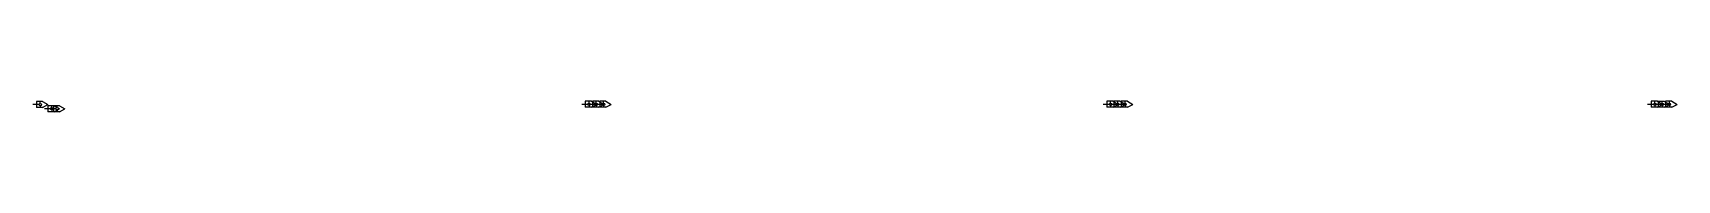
# Model space of a CAD drawing. Header units: inches. Extents: x -98933 to 1585249, y -3352739 to 192771.
# Drawn here: x -98933 to -88227, y 67010 to 67078 of the extents above; entities that cross this region are included whole.
import ezdxf

# ---------------------------------------------------------------- set-up
doc = ezdxf.new("R2010")
doc.units = ezdxf.units.IN
doc.header["$MEASUREMENT"] = 0
doc.layers.get('0').update_dxf_attribs({"lineweight": 0})
doc.layers.add('DIM', color=7, linetype='Continuous', lineweight=0)

# ---------------------------------------------------------------- blocks, each defined once
blk = doc.blocks.new('vbg')
at = {"color": 6, "lineweight": 25, "ltscale": 25}
for p, q in [((-160210, -17547), (-160250, -17547)), ((-160186, -17527), (-160227, -17527)), ((-160227, -17527), (-160227, -17566)), ((-160186, -17566), (-160227, -17566)), ((-160202, -17539), (-160202, -17527)), ((-160202, -17554), (-160202, -17566)), ((-160186, -17527), (-160152, -17547)), ((-160186, -17566), (-160152, -17547))]:
    blk.add_line(p, q, dxfattribs=at)
blk.add_circle((-160202, -17547), 7.81, dxfattribs=at)

msp = doc.modelspace()

# ---------------------------------------------------------------- block references
at = {"layer": 'DIM', "xscale": 0.9989594172802754, "yscale": 0.9989594172802754, "zscale": 0.9989594172746421}
for p in [(61149.72, 84584.62), (61225.22, 84557.62), (61260.22, 84557.62), (64723.8, 84586.62), (64770.8, 84586.62), (64817.8, 84586.62), (68119.39, 84586.62), (68166.39, 84586.62), (68213.39, 84586.62), (71664.01, 84586.62), (71711.01, 84586.15), (71758.01, 84586.62)]:
    msp.add_blockref('vbg', p, dxfattribs=at)

doc.saveas('drawing.dxf')
